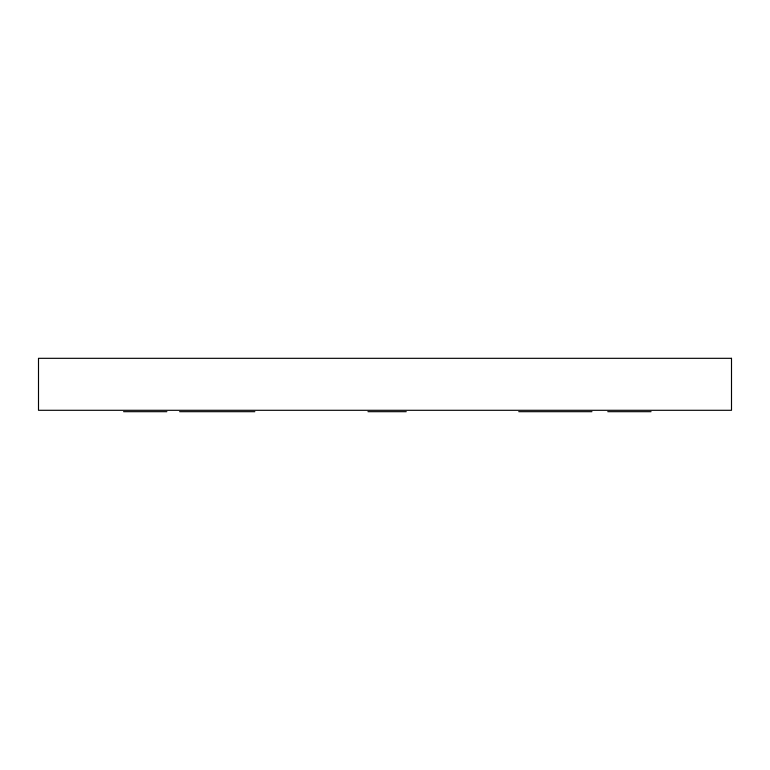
<?xml version="1.0" encoding="UTF-8"?>
<svg xmlns="http://www.w3.org/2000/svg" width="770" height="770" viewBox="0 0 770 770"><rect width="100%" height="100%" fill="white"/><g stroke="black" fill="none" stroke-linecap="round" stroke-linejoin="round"><path stroke-width="1.16" d="M123.566 411.681L166.878 411.681M179.612 411.681L254.851 411.681M367.945 411.681L406.252 411.681M518.73 411.681L591.957 411.681M607.751 411.681L651.064 411.681M731.5 358.32L38.5 358.32L38.5 410.294L731.5 410.294L731.5 358.32"/></g></svg>
